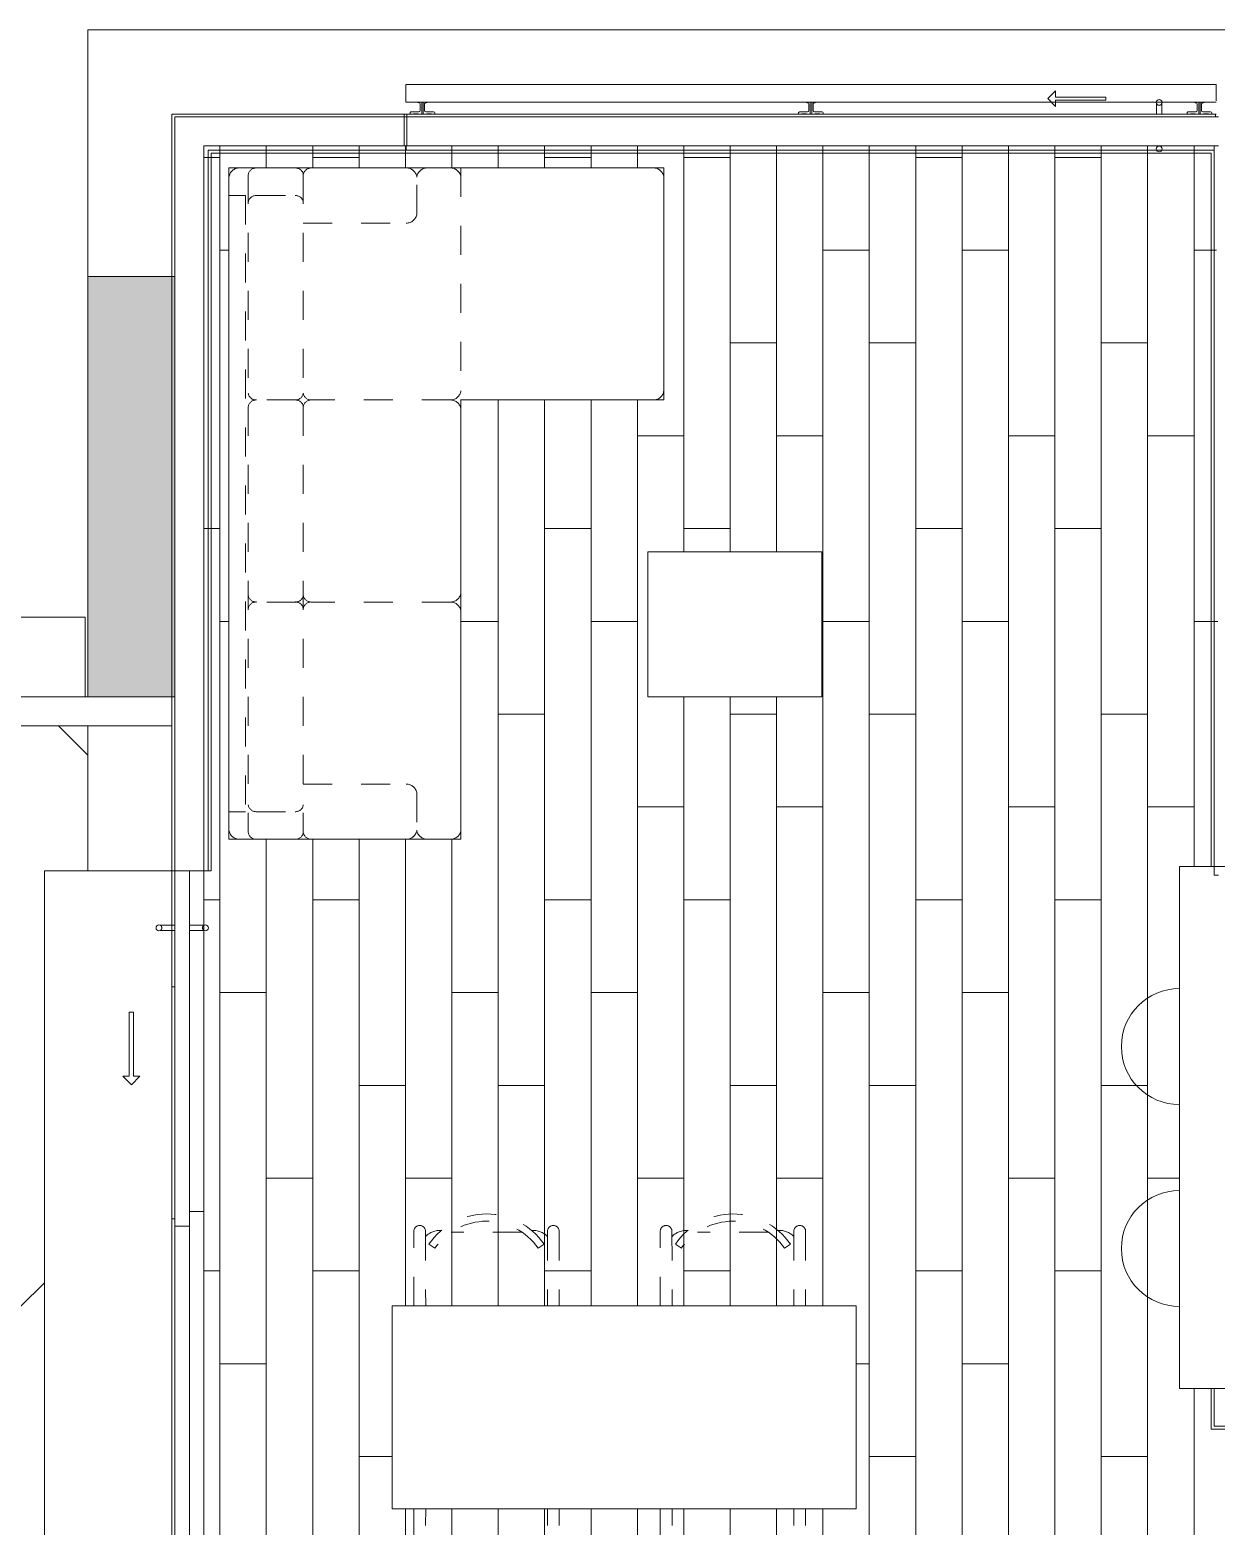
# Model space of a CAD drawing. Header units: metres. Extents: x 3856 to 4207, y -1118 to -691.
# Drawn here: x 3987.16 to 3991.25, y -973.99 to -968.83 of the extents above; entities that cross this region are included whole.
import ezdxf

# ---------------------------------------------------------------- set-up
doc = ezdxf.new("R2010")
doc.units = ezdxf.units.M
doc.linetypes.add('Trazo', pattern=[0.006, 0.003, -0.003])
for name, color, linetype, lineweight in [('_Hidden Lines_', 7, 'Trazo', 9), ('Balusters', 7, 'Continuous', 9), ('Casework', 7, 'Continuous', 9), ('Detail Items', 7, 'Continuous', 9), ('Doors', 7, 'Continuous', 9), ('Floors', 7, 'Continuous', 9), ('Generic Models', 7, 'Continuous', 9), ('Panel', 7, 'Continuous', 9), ('Railings', 7, 'Continuous', 9), ('Structural Framing', 7, 'Continuous', 9), ('Surface Pattern', 7, 'Continuous', 9), ('Top Rails', 7, 'Continuous', 9), ('Walls', 7, 'Continuous', 9)]:
    doc.layers.add(name, color=color, linetype=linetype, lineweight=lineweight)
doc.layers.add('ROA-E00-URB-A101-MASTER_PLAN cambio estaciomientos_dwg', color=7, linetype='Continuous', lineweight=9, true_color=0x767676)

# ---------------------------------------------------------------- blocks, each defined once
blk = doc.blocks.new('Multifuncional 2D - Mesa Centro 50x60cm-4976160-IMPLANTACIÓN - KIT COMERCIAL')
at = {"layer": '_Hidden Lines_'}
for p, q in [((-0.2578, 1.0866), (-0.8578, 1.0866)), ((-0.8578, 1.0866), (-0.8578, 0.5866)), ((-0.2578, 0.5866), (-0.2578, 1.0866)), ((-0.8578, 0.5866), (-0.2578, 0.5866))]:
    blk.add_line(p, q, dxfattribs=at)
at = {"layer": 'Casework'}
for p, q in [((-0.8578, 1.0866), (-0.2578, 1.0866)), ((-0.8578, 0.5866), (-0.8578, 1.0866)), ((-0.2578, 1.0866), (-0.2578, 0.5866)), ((-0.2578, 0.5866), (-0.8578, 0.5866))]:
    blk.add_line(p, q, dxfattribs=at)
blk = doc.blocks.new('Comedor 2D - Escritorio 70 x160 cm-5364399-IMPLANTACIÓN - KIT COMERCIAL')
at = {"layer": '_Hidden Lines_'}
for p, q in [((-0.4103, 0.8951), (-0.4106, 1.152)), ((-0.37, 1.152), (-0.3697, 0.8951)), ((-0.0381, 1.1496), (-0.2816, 1.1496)), ((0.0503, 1.152), (0.05, 0.8951)), ((0.0908, 1.152), (0.0906, 0.8951)), ((0.4397, 0.8951), (0.4394, 1.152)), ((0.48, 1.152), (0.4803, 0.8951)), ((0.8119, 1.1496), (0.5684, 1.1496)), ((0.9003, 1.152), (0.9, 0.8951)), ((0.9408, 1.152), (0.9406, 0.8951)), ((-0.3583, 1.1081), (-0.3377, 1.0938)), ((0.0386, 1.1081), (0.018, 1.0938)), ((0.4917, 1.1081), (0.5123, 1.0938)), ((0.8886, 1.1081), (0.868, 1.0938)), ((-0.4849, 0.8951), (-0.4849, 0.1951)), ((1.1151, 0.8951), (-0.4849, 0.8951)), ((1.1151, 0.1951), (1.1151, 0.8951)), ((-0.4849, 0.1951), (1.1151, 0.1951)), ((-0.4103, 0.1951), (-0.4106, -0.0618)), ((-0.37, -0.0618), (-0.3697, 0.1951)), ((0.0503, -0.0618), (0.05, 0.1951)), ((0.0908, -0.0618), (0.0906, 0.1951)), ((0.4397, 0.1951), (0.4394, -0.0618)), ((0.48, -0.0618), (0.4803, 0.1951)), ((0.9003, -0.0618), (0.9, 0.1951)), ((0.9408, -0.0618), (0.9406, 0.1951)), ((-0.3583, -0.0179), (-0.3377, -0.0037)), ((0.0386, -0.0179), (0.018, -0.0037)), ((0.4917, -0.0179), (0.5123, -0.0037)), ((0.8886, -0.0179), (0.868, -0.0037)), ((-0.0381, -0.0594), (-0.2816, -0.0594)), ((0.8119, -0.0594), (0.5684, -0.0594))]:
    blk.add_line(p, q, dxfattribs=at)
for centre, radius, start, end in [((-0.1599, 0.9708), 0.2413, 34.6628, 145.3372), ((-0.1599, 0.9708), 0.2163, 34.6628, 145.3372), ((0.6901, 0.9708), 0.2413, 34.6628, 145.3372), ((0.6901, 0.9708), 0.2163, 34.6628, 145.3372), ((-0.3903, 1.152), 0.0203, 0, 179.9995), ((-0.3196, 1.0851), 0.0705, 86.3866, 135.5915), ((-0.0001, 1.0851), 0.0705, 44.4089, 93.6134), ((0.0706, 1.152), 0.0203, 0, 180), ((0.4597, 1.152), 0.0203, 0, 179.9995), ((0.5304, 1.0851), 0.0705, 86.3866, 135.5915), ((0.8499, 1.0851), 0.0705, 44.4089, 93.6134), ((0.9206, 1.152), 0.0203, 0, 180), ((-0.3196, 0.005), 0.0705, 224.4085, 273.6134), ((-0.1599, 0.1193), 0.2413, 214.6628, 325.3372), ((-0.1599, 0.1193), 0.2163, 214.6628, 325.3372), ((-0.0001, 0.005), 0.0705, 266.3866, 315.5911), ((0.5304, 0.005), 0.0705, 224.4085, 273.6134), ((0.6901, 0.1193), 0.2413, 214.6628, 325.3372), ((0.6901, 0.1193), 0.2163, 214.6628, 325.3372), ((0.8499, 0.005), 0.0705, 266.3866, 315.5911), ((-0.3903, -0.0618), 0.0203, 180.0005, 360), ((0.0706, -0.0618), 0.0203, 180, 360), ((0.4597, -0.0618), 0.0203, 180.0005, 0), ((0.9206, -0.0618), 0.0203, 180, 360)]:
    blk.add_arc(centre, radius, start, end, dxfattribs=at)
at = {"layer": 'Casework'}
for p, q in [((-0.4849, 0.8951), (1.1151, 0.8951)), ((-0.4849, 0.1951), (-0.4849, 0.8951)), ((1.1151, 0.8951), (1.1151, 0.1951)), ((1.1151, 0.1951), (-0.4849, 0.1951))]:
    blk.add_line(p, q, dxfattribs=at)
blk = doc.blocks.new('Silla cocina 2D - COUR-ARQ-SOFA_3_PUESTOS-2D-V173-IMPLANTACIÓN - KIT COMERCIAL')
at = {"layer": 'Casework'}
blk.add_arc((-0.9016, 1.7659), 0.2, 180, 0, dxfattribs=at)
blk = doc.blocks.new('Sofá en L pequeño 2D - Sofá en L pequeño 2D-V162-IMPLANTACIÓN - KIT COMERCIAL')
at = {"layer": '_Hidden Lines_'}
for p, q in [((-0.8466, -1.4691), (-0.8466, 0.7826)), ((-0.81, 0.8141), (-0.2353, 0.8141)), ((-0.7801, 0.7908), (-0.7801, -1.4774)), ((-0.5901, 0.7908), (-0.5901, -1.4774)), ((-0.2353, 0.8141), (-0.162, 0.8141)), ((-0.1986, 0.6556), (-0.1986, 0.7826)), ((-0.162, 0.8141), (-0.0835, 0.8141)), ((0.2523, 0.8141), (-0.0835, 0.8141)), ((-0.0466, 0.8141), (-0.0466, -1.4691)), ((0.6534, 0.0454), (0.6534, 0.7826)), ((-0.8466, 0.7191), (-0.7896, 0.7191)), ((-0.7896, 0.7191), (-0.7896, -1.4056)), ((-0.7515, 0.7191), (-0.6156, 0.7191)), ((-0.5901, 0.6241), (-0.2353, 0.6241)), ((-0.6156, 0.0141), (-0.7547, 0.0141)), ((-0.0809, 0.0141), (-0.5647, 0.0141)), ((0.2521, 0.0141), (-0.0809, 0.0141)), ((-0.6156, -0.6826), (-0.7547, -0.6826)), ((-0.0809, -0.6826), (-0.5647, -0.6826)), ((-0.5901, -1.3106), (-0.2353, -1.3106)), ((-0.1986, -1.3422), (-0.1986, -1.4691)), ((-0.7896, -1.4056), (-0.8466, -1.4056)), ((-0.7515, -1.4056), (-0.6156, -1.4056)), ((-0.81, -1.5006), (-0.2353, -1.5006)), ((-0.2353, -1.5006), (-0.162, -1.5006)), ((-0.162, -1.5006), (-0.0833, -1.5006))]:
    blk.add_line(p, q, dxfattribs=at)
for centre, radius, start, end in [((-0.811, 0.7782), 0.0359, 88.3598, 173.0603), ((-0.7531, 0.7868), 0.0274, 86.6223, 171.476), ((-0.6172, 0.7868), 0.0274, 8.524, 93.3777), ((-0.5631, 0.7868), 0.0274, 86.6223, 171.476), ((-0.2342, 0.7782), 0.0359, 6.9397, 91.6402), ((-0.163, 0.7782), 0.0359, 88.3598, 173.0603), ((-0.0822, 0.7782), 0.0359, 7.325, 92.0256), ((0.6178, 0.7782), 0.0359, 6.9397, 91.6402), ((-0.7531, 0.6918), 0.0274, 86.6223, 171.476), ((-0.6172, 0.6918), 0.0274, 8.524, 93.3777), ((-0.2342, 0.6599), 0.0359, 268.3598, 353.0603), ((-0.7531, 0.0414), 0.0274, 188.524, 273.3777), ((-0.7531, -0.0132), 0.0274, 86.6223, 171.476), ((-0.6172, 0.0414), 0.0274, 266.6223, 351.476), ((-0.6172, -0.0132), 0.0274, 8.524, 93.3777), ((-0.5631, 0.0414), 0.0274, 188.524, 266.6223), ((-0.5631, -0.0132), 0.0274, 93.3777, 171.476), ((-0.0822, 0.05), 0.0359, 272.0256, 352.675), ((-0.0822, -0.0217), 0.0359, 7.325, 87.9744), ((0.6178, 0.05), 0.0359, 267.9744, 352.6756), ((-0.7531, -0.6553), 0.0274, 188.524, 273.3777), ((-0.6172, -0.6553), 0.0274, 266.6223, 351.476), ((-0.5631, -0.6553), 0.0274, 188.524, 266.6223), ((-0.0822, -0.6468), 0.0359, 272.0256, 352.675), ((-0.7531, -0.7099), 0.0274, 86.6223, 171.476), ((-0.6172, -0.7099), 0.0274, 8.524, 93.3777), ((-0.5631, -0.7099), 0.0274, 93.3777, 171.476), ((-0.0822, -0.7185), 0.0359, 7.325, 87.9744), ((-0.2342, -1.3465), 0.0359, 6.9397, 91.6402), ((-0.7531, -1.3783), 0.0274, 188.524, 273.3777), ((-0.6172, -1.3783), 0.0274, 266.6223, 351.476), ((-0.811, -1.4648), 0.0359, 186.9397, 271.6402), ((-0.7531, -1.4733), 0.0274, 188.524, 273.3777), ((-0.6172, -1.4733), 0.0274, 266.6223, 351.476), ((-0.5631, -1.4733), 0.0274, 188.524, 273.3777), ((-0.2342, -1.4648), 0.0359, 268.3598, 353.0603), ((-0.163, -1.4648), 0.0359, 186.9397, 271.6402), ((-0.0822, -1.4648), 0.0359, 268.3598, 353.0603)]:
    blk.add_arc(centre, radius, start, end, dxfattribs=at)
at = {"layer": 'Casework'}
for p, q in [((0.6534, 0.8141), (-0.8466, 0.8141)), ((-0.8466, 0.8141), (-0.8466, -1.5006)), ((0.6534, 0.0141), (0.6534, 0.8141)), ((-0.0466, -1.5006), (-0.0466, 0.0141)), ((-0.0466, 0.0141), (0.6534, 0.0141)), ((-0.8466, -1.5006), (-0.0466, -1.5006))]:
    blk.add_line(p, q, dxfattribs=at)
blk = doc.blocks.new('Puerta Ventana 2 cuerpos - Puerta Ventana 240 x 210cm-V182-IMPLANTACIÓN - KIT COMERCIAL')
at = {"layer": 'Detail Items'}
for p, q in [((-0.7125, -0.1925), (-0.4919, -0.1925)), ((-0.7125, -0.2075), (-0.7125, -0.1925)), ((-0.4919, -0.1705), (-0.4919, -0.1925)), ((-0.4624, -0.2), (-0.4919, -0.1705)), ((-0.4624, -0.2), (-0.4919, -0.2295)), ((-0.4919, -0.2075), (-0.7125, -0.2075)), ((-0.4919, -0.2295), (-0.4919, -0.2075))]:
    blk.add_line(p, q, dxfattribs=at)
at = {"layer": 'Doors'}
for p, q in [((-1.2, 0.05), (1.2, 0.05)), ((-1.2, 0), (0.025, 0)), ((-1.2, -0.05), (-1.2, 0)), ((-1.0127, 0.0514), (-1.0127, 0)), ((-0.9944, 0), (-0.9944, 0.0514)), ((-0.025, 0.05), (1.2, 0.05)), ((-0.025, 0), (-0.025, 0.05)), ((1.2, 0), (-0.025, 0)), ((0.025, 0), (0.025, -0.05)), ((1.2, 0.05), (1.2, 0)), ((-1.2, -0.05), (1.2, -0.05)), ((0.025, -0.05), (-1.2, -0.05)), ((-1.0127, -0.05), (-1.0127, -0.1008)), ((-0.9944, -0.1008), (-0.9944, -0.05))]:
    blk.add_line(p, q, dxfattribs=at)
for centre, start, end in [((-1.0035, 0.0555), 0, 180), ((-1.0035, 0.0555), 0, 180), ((-1.0035, 0.0555), 180, 360), ((-1.0035, 0.0555), 180, 0), ((-1.0035, -0.1049), 0, 180), ((-1.0035, -0.1049), 0, 180), ((-1.0035, -0.1049), 180, 360), ((-1.0035, -0.1049), 180, 0)]:
    blk.add_arc(centre, 0.01, start, end, dxfattribs=at)
for points in [[(-1.0127, 0.0514), (-1.0126, 0.0513), (-1.0125, 0.051), (-1.0123, 0.0507), (-1.0122, 0.0504), (-1.0121, 0.0503), (-1.012, 0.0501), (-1.0118, 0.0498), (-1.0115, 0.0494), (-1.0111, 0.0489), (-1.0106, 0.0484), (-1.0101, 0.0479), (-1.0096, 0.0475), (-1.009, 0.0471), (-1.0083, 0.0467), (-1.0076, 0.0463), (-1.0069, 0.046), (-1.0061, 0.0458), (-1.005, 0.0455), (-1.0038, 0.0454), (-1.0027, 0.0455), (-1.0015, 0.0456), (-1.0004, 0.0459), (-0.9994, 0.0463), (-0.9988, 0.0466), (-0.9984, 0.0469), (-0.998, 0.0471), (-0.9975, 0.0475), (-0.9969, 0.0479), (-0.9965, 0.0484), (-0.996, 0.0489), (-0.9956, 0.0494), (-0.9953, 0.0498), (-0.9951, 0.0501), (-0.995, 0.0503), (-0.9949, 0.0504), (-0.9948, 0.0507), (-0.9946, 0.051), (-0.9945, 0.0513), (-0.9944, 0.0514)], [(-0.9944, 0.0514), (-0.9945, 0.0513), (-0.9946, 0.051), (-0.9948, 0.0507), (-0.9949, 0.0504), (-0.995, 0.0503), (-0.9951, 0.0501), (-0.9953, 0.0498), (-0.9956, 0.0494), (-0.996, 0.0489), (-0.9965, 0.0484), (-0.9969, 0.0479), (-0.9975, 0.0475), (-0.9981, 0.0471), (-0.9987, 0.0467), (-0.9994, 0.0463), (-1.0002, 0.046), (-1.001, 0.0458), (-1.0021, 0.0455), (-1.0032, 0.0454), (-1.0044, 0.0455), (-1.0056, 0.0456), (-1.0066, 0.0459), (-1.0076, 0.0463), (-1.0082, 0.0466), (-1.0087, 0.0469), (-1.0091, 0.0471), (-1.0096, 0.0475), (-1.0101, 0.0479), (-1.0106, 0.0484), (-1.0111, 0.0489), (-1.0115, 0.0494), (-1.0118, 0.0498), (-1.012, 0.0501), (-1.0121, 0.0503), (-1.0122, 0.0504), (-1.0123, 0.0507), (-1.0125, 0.051), (-1.0126, 0.0513), (-1.0127, 0.0514)], [(-0.9944, -0.1008), (-0.9945, -0.1007), (-0.9946, -0.1005), (-0.9948, -0.1001), (-0.9949, -0.0999), (-0.995, -0.0997), (-0.9951, -0.0995), (-0.9953, -0.0992), (-0.9956, -0.0988), (-0.996, -0.0983), (-0.9965, -0.0979), (-0.9969, -0.0974), (-0.9975, -0.097), (-0.9981, -0.0965), (-0.9987, -0.0962), (-0.9994, -0.0958), (-1.0002, -0.0955), (-1.001, -0.0952), (-1.0021, -0.095), (-1.0032, -0.0949), (-1.0044, -0.095), (-1.0056, -0.0951), (-1.0066, -0.0954), (-1.0076, -0.0958), (-1.0082, -0.0961), (-1.0087, -0.0963), (-1.0091, -0.0966), (-1.0096, -0.097), (-1.0101, -0.0974), (-1.0106, -0.0979), (-1.0111, -0.0983), (-1.0115, -0.0988), (-1.0118, -0.0992), (-1.012, -0.0995), (-1.0121, -0.0997), (-1.0122, -0.0999), (-1.0123, -0.1001), (-1.0125, -0.1005), (-1.0126, -0.1007), (-1.0127, -0.1008)], [(-1.0127, -0.1008), (-1.0126, -0.1007), (-1.0125, -0.1005), (-1.0123, -0.1001), (-1.0122, -0.0999), (-1.0121, -0.0997), (-1.012, -0.0995), (-1.0118, -0.0992), (-1.0115, -0.0988), (-1.0111, -0.0983), (-1.0106, -0.0979), (-1.0101, -0.0974), (-1.0096, -0.097), (-1.009, -0.0965), (-1.0083, -0.0962), (-1.0076, -0.0958), (-1.0069, -0.0955), (-1.0061, -0.0952), (-1.005, -0.095), (-1.0038, -0.0949), (-1.0027, -0.095), (-1.0015, -0.0951), (-1.0004, -0.0954), (-0.9994, -0.0958), (-0.9988, -0.0961), (-0.9984, -0.0963), (-0.998, -0.0966), (-0.9975, -0.097), (-0.9969, -0.0974), (-0.9965, -0.0979), (-0.996, -0.0983), (-0.9956, -0.0988), (-0.9953, -0.0992), (-0.9951, -0.0995), (-0.995, -0.0997), (-0.9949, -0.0999), (-0.9948, -0.1001), (-0.9946, -0.1005), (-0.9945, -0.1007), (-0.9944, -0.1008)]]:
    blk.add_open_spline(points, degree=3, knots=[0, 0, 0, 0, 0.055556, 0.083333, 0.097222, 0.111111, 0.125, 0.138889, 0.166667, 0.194444, 0.222222, 0.25, 0.277778, 0.305556, 0.333333, 0.361111, 0.388889, 0.416667, 0.444444, 0.5, 0.527778, 0.555556, 0.611111, 0.638889, 0.666667, 0.680556, 0.694444, 0.722222, 0.75, 0.777778, 0.805556, 0.833333, 0.861111, 0.875, 0.888889, 0.902778, 0.916667, 0.944444, 1, 1, 1, 1], dxfattribs=at)
blk = doc.blocks.new('COCINA APTO TIPO A - COCINA APTO TIPO A-V199-IMPLANTACIÓN - KIT COMERCIAL')
at = {"layer": 'Generic Models'}
for p, q in [((-0.6487, 0.6), (-0.5488, 0.6)), ((0.2462, -0.18), (0.2312, -0.18)), ((0.4834, -0.18), (0.4684, -0.18)), ((-0.8193, -0.3), (-0.8193, -0.32)), ((1.7913, -0.3), (0.9613, -0.3)), ((0.9613, -0.3), (0.9613, -2.08)), ((1.7913, -2.1), (1.7913, -0.3)), ((-0.2167, -0.9525), (-0.2167, -0.3525)), ((-0.8193, -0.9669), (-0.8193, -0.9869)), ((-0.8193, -1.29), (-0.8193, -1.31)), ((-0.8193, -1.98), (-0.8193, -2)), ((1.5213, -2.08), (0.9613, -2.08)), ((0.9613, -2.08), (0.9613, -2.1)), ((1.5213, -2.1), (0.9613, -2.1)), ((0.9613, -2.1), (0.9613, -2.85)), ((0.9613, -2.1), (1.5213, -2.1)), ((1.5213, -2.1), (1.5213, -2.08)), ((1.5213, -2.85), (1.5213, -2.1)), ((1.5413, -2.1), (1.5213, -2.1)), ((1.5213, -2.1), (1.5213, -2.87)), ((1.5413, -2.87), (1.5413, -2.1)), ((1.5413, -2.1), (1.7913, -2.1)), ((0.9763, -2.12), (0.9613, -2.12)), ((0.9613, -2.12), (0.9613, -2.485)), ((0.9763, -2.485), (0.9763, -2.12)), ((0.9613, -2.485), (0.9763, -2.485)), ((0.9763, -2.485), (0.9613, -2.485)), ((0.9613, -2.485), (0.9613, -2.85)), ((0.9763, -2.85), (0.9763, -2.485)), ((0.9613, -2.85), (1.5213, -2.85)), ((0.9613, -2.85), (0.9763, -2.85)), ((1.5213, -2.85), (0.9613, -2.85)), ((0.9613, -2.85), (0.9613, -2.87)), ((0.9613, -2.87), (1.5213, -2.87)), ((1.5213, -2.87), (1.5213, -2.85)), ((1.5213, -2.87), (1.5413, -2.87))]:
    blk.add_line(p, q, dxfattribs=at)
blk = doc.blocks.new('Puertas fijas 3 cuerpos rejilla  - PV-1 Balcón Frances 2_80x2_10-V204-IMPLANTACIÓN - KIT COMERCIAL')
at = {"layer": 'Detail Items'}
for p, q in [((-0.7401, -0.235), (-0.7401, -0.245)), ((-0.567, -0.235), (-0.7401, -0.235)), ((-0.7401, -0.245), (-0.567, -0.245)), ((-0.567, -0.213), (-0.567, -0.235)), ((-0.54, -0.24), (-0.567, -0.213)), ((-0.54, -0.24), (-0.567, -0.267)), ((-0.567, -0.267), (-0.567, -0.245))]:
    blk.add_line(p, q, dxfattribs=at)
at = {"layer": 'Doors'}
for p, q in [((1.6797, -0.077), (1.6797, -0.177)), ((-0.9333, -0.187), (-0.9333, -0.2228)), ((-0.915, -0.2228), (-0.915, -0.187))]:
    blk.add_line(p, q, dxfattribs=at)
for centre, start, end in [((-0.9241, -0.0665), 0, 180), ((-0.9241, -0.0665), 0, 180), ((-0.9241, -0.0665), 180, 360), ((-0.9241, -0.0665), 180, 0), ((-0.9241, -0.2269), 0, 180), ((-0.9241, -0.2269), 0, 180), ((-0.9241, -0.2269), 180, 360), ((-0.9241, -0.2269), 180, 195), ((-0.9241, -0.2269), 345, 0)]:
    blk.add_arc(centre, 0.01, start, end, dxfattribs=at)
for points in [[(-0.9333, -0.0706), (-0.9332, -0.0707), (-0.9331, -0.071), (-0.9329, -0.0713), (-0.9328, -0.0716), (-0.9327, -0.0717), (-0.9325, -0.0719), (-0.9323, -0.0722), (-0.9321, -0.0726), (-0.9317, -0.0731), (-0.9312, -0.0736), (-0.9307, -0.0741), (-0.9302, -0.0745), (-0.9296, -0.0749), (-0.9289, -0.0753), (-0.9282, -0.0757), (-0.9275, -0.076), (-0.9267, -0.0762), (-0.9256, -0.0765), (-0.9244, -0.0766), (-0.9232, -0.0765), (-0.9221, -0.0764), (-0.921, -0.0761), (-0.92, -0.0757), (-0.9194, -0.0754), (-0.919, -0.0751), (-0.9186, -0.0749), (-0.9181, -0.0745), (-0.9175, -0.0741), (-0.917, -0.0736), (-0.9166, -0.0731), (-0.9162, -0.0726), (-0.9159, -0.0722), (-0.9157, -0.0719), (-0.9156, -0.0717), (-0.9155, -0.0716), (-0.9153, -0.0713), (-0.9152, -0.071), (-0.9151, -0.0707), (-0.915, -0.0706)], [(-0.915, -0.0706), (-0.9151, -0.0707), (-0.9152, -0.071), (-0.9153, -0.0713), (-0.9155, -0.0716), (-0.9156, -0.0717), (-0.9157, -0.0719), (-0.9159, -0.0722), (-0.9162, -0.0726), (-0.9166, -0.0731), (-0.917, -0.0736), (-0.9175, -0.0741), (-0.9181, -0.0745), (-0.9187, -0.0749), (-0.9193, -0.0753), (-0.92, -0.0757), (-0.9208, -0.076), (-0.9216, -0.0762), (-0.9227, -0.0765), (-0.9238, -0.0766), (-0.925, -0.0765), (-0.9261, -0.0764), (-0.9272, -0.0761), (-0.9282, -0.0757), (-0.9288, -0.0754), (-0.9293, -0.0751), (-0.9297, -0.0749), (-0.9302, -0.0745), (-0.9307, -0.0741), (-0.9312, -0.0736), (-0.9317, -0.0731), (-0.9321, -0.0726), (-0.9323, -0.0722), (-0.9325, -0.0719), (-0.9327, -0.0717), (-0.9328, -0.0716), (-0.9329, -0.0713), (-0.9331, -0.071), (-0.9332, -0.0707), (-0.9333, -0.0706)], [(-0.915, -0.2228), (-0.9151, -0.2227), (-0.9152, -0.2225), (-0.9153, -0.2221), (-0.9155, -0.2219), (-0.9156, -0.2217), (-0.9157, -0.2215), (-0.9159, -0.2212), (-0.9162, -0.2208), (-0.9166, -0.2203), (-0.917, -0.2199), (-0.9175, -0.2194), (-0.9181, -0.219), (-0.9187, -0.2185), (-0.9193, -0.2182), (-0.92, -0.2178), (-0.9208, -0.2175), (-0.9216, -0.2172), (-0.9227, -0.217), (-0.9238, -0.2169), (-0.925, -0.217), (-0.9261, -0.2171), (-0.9272, -0.2174), (-0.9282, -0.2178), (-0.9288, -0.2181), (-0.9293, -0.2183), (-0.9297, -0.2186), (-0.9302, -0.219), (-0.9307, -0.2194), (-0.9312, -0.2199), (-0.9317, -0.2203), (-0.9321, -0.2208), (-0.9323, -0.2212), (-0.9325, -0.2215), (-0.9327, -0.2217), (-0.9328, -0.2219), (-0.9329, -0.2221), (-0.9331, -0.2225), (-0.9332, -0.2227), (-0.9333, -0.2228)], [(-0.9333, -0.2228), (-0.9332, -0.2227), (-0.9331, -0.2225), (-0.9329, -0.2221), (-0.9328, -0.2219), (-0.9327, -0.2217), (-0.9325, -0.2215), (-0.9323, -0.2212), (-0.9321, -0.2208), (-0.9317, -0.2203), (-0.9312, -0.2199), (-0.9307, -0.2194), (-0.9302, -0.219), (-0.9296, -0.2185), (-0.9289, -0.2182), (-0.9282, -0.2178), (-0.9275, -0.2175), (-0.9267, -0.2172), (-0.9256, -0.217), (-0.9244, -0.2169), (-0.9232, -0.217), (-0.9221, -0.2171), (-0.921, -0.2174), (-0.92, -0.2178), (-0.9194, -0.2181), (-0.919, -0.2183), (-0.9186, -0.2186), (-0.9181, -0.219), (-0.9175, -0.2194), (-0.917, -0.2199), (-0.9166, -0.2203), (-0.9162, -0.2208), (-0.9159, -0.2212), (-0.9157, -0.2215), (-0.9156, -0.2217), (-0.9155, -0.2219), (-0.9153, -0.2221), (-0.9152, -0.2225), (-0.9151, -0.2227), (-0.915, -0.2228)]]:
    blk.add_open_spline(points, degree=3, knots=[0, 0, 0, 0, 0.055556, 0.083333, 0.097222, 0.111111, 0.125, 0.138889, 0.166667, 0.194444, 0.222222, 0.25, 0.277778, 0.305556, 0.333333, 0.361111, 0.388889, 0.416667, 0.444444, 0.5, 0.527778, 0.555556, 0.611111, 0.638889, 0.666667, 0.680556, 0.694444, 0.722222, 0.75, 0.777778, 0.805556, 0.833333, 0.861111, 0.875, 0.888889, 0.902778, 0.916667, 0.944444, 1, 1, 1, 1], dxfattribs=at)
at = {"layer": 'Panel'}
blk.add_line((-0.1537, -0.187), (-1.0804, -0.187), dxfattribs=at)
blk = doc.blocks.new('Railing - 13048 _ 37304-12155290-IMPLANTACIÓN - KIT COMERCIAL')
at = {"layer": 'Balusters'}
for p, q in [((-0.0414, 0.0025), (0, 0.0025)), ((0, 0.0025), (-0.0414, 0.0025)), ((-0.039, 0.0115), (-0.039, 0.013)), ((-0.039, 0.013), (-0.039, 0.0115)), ((-0.012, 0.0075), (-0.035, 0.0075)), ((-0.035, 0.0075), (-0.012, 0.0075)), ((-0.008, 0.0385), (-0.008, 0.0115)), ((-0.008, 0.0115), (-0.008, 0.0385)), ((-0.0005, 0.0425), (-0.004, 0.0425)), ((-0.004, 0.0425), (-0.0005, 0.0425)), ((-0.001, 0.015), (-0.001, 0.031)), ((-0.001, 0.031), (0, 0.031)), ((0, 0.031), (-0.001, 0.031)), ((-0.001, 0.031), (-0.001, 0.015)), ((0, 0.015), (-0.001, 0.015)), ((-0.001, 0.015), (0, 0.015)), ((0, 0.031), (0, 0.042)), ((0, 0.042), (0, 0.031)), ((0, 0.0025), (0, 0.015)), ((0, 0.015), (0, 0.0025)), ((0, -0.0025), (-0.0414, -0.0025)), ((-0.0414, -0.0025), (0, -0.0025)), ((-0.039, -0.013), (-0.039, -0.0115)), ((-0.039, -0.0115), (-0.039, -0.013)), ((-0.035, -0.0075), (-0.012, -0.0075)), ((-0.012, -0.0075), (-0.035, -0.0075)), ((-0.008, -0.0115), (-0.008, -0.0385)), ((-0.008, -0.0385), (-0.008, -0.0115)), ((-0.004, -0.0425), (-0.0005, -0.0425)), ((-0.0005, -0.0425), (-0.004, -0.0425)), ((-0.001, -0.031), (-0.001, -0.015)), ((-0.001, -0.015), (0, -0.015)), ((0, -0.015), (-0.001, -0.015)), ((-0.001, -0.015), (-0.001, -0.031)), ((0, -0.031), (-0.001, -0.031)), ((-0.001, -0.031), (0, -0.031)), ((0, -0.015), (0, -0.0025)), ((0, -0.0025), (0, -0.015)), ((0, -0.042), (0, -0.031)), ((0, -0.031), (0, -0.042))]:
    blk.add_line(p, q, dxfattribs=at)
for centre, radius, start, end in [((-0.043, 0.013), 0.00399, 360, 60), ((-0.043, 0.013), 0.00399, 0, 60), ((-0.035, 0.0115), 0.00405, 180, 270), ((-0.035, 0.0115), 0.00405, 180, 270), ((-0.012, 0.0115), 0.00403, 270, 0), ((-0.012, 0.0115), 0.00403, 270, 360), ((-0.004, 0.0385), 0.00404, 90, 180), ((-0.004, 0.0385), 0.00404, 90, 180), ((-0.0005, 0.042), 0.000549, 0, 90), ((-0.0005, 0.042), 0.000549, 0, 90), ((-0.043, -0.013), 0.00399, 300, 360), ((-0.043, -0.013), 0.00399, 300, 360), ((-0.035, -0.0115), 0.00405, 90, 180), ((-0.035, -0.0115), 0.00405, 90, 180), ((-0.012, -0.0115), 0.00403, 360, 90), ((-0.012, -0.0115), 0.00403, 360, 90), ((-0.004, -0.0385), 0.00404, 180, 270), ((-0.004, -0.0385), 0.00404, 180, 270), ((-0.0005, -0.042), 0.000549, 270, 360), ((-0.0005, -0.042), 0.000549, 270, 360)]:
    blk.add_arc(centre, radius, start, end, dxfattribs=at)
blk = doc.blocks.new('Railing - 13048 _ 37304-V168-IMPLANTACIÓN - KIT COMERCIAL')
at = {"layer": 'Balusters'}
for p, q in [((-0.0414, 0.0025), (0, 0.0025)), ((0, 0.0025), (-0.0414, 0.0025)), ((-0.039, 0.0115), (-0.039, 0.013)), ((-0.039, 0.013), (-0.039, 0.0115)), ((-0.012, 0.0075), (-0.035, 0.0075)), ((-0.035, 0.0075), (-0.012, 0.0075)), ((-0.008, 0.0385), (-0.008, 0.0115)), ((-0.008, 0.0115), (-0.008, 0.0385)), ((-0.0005, 0.0425), (-0.004, 0.0425)), ((-0.004, 0.0425), (-0.0005, 0.0425)), ((-0.001, 0.015), (-0.001, 0.031)), ((-0.001, 0.031), (0, 0.031)), ((0, 0.031), (-0.001, 0.031)), ((-0.001, 0.031), (-0.001, 0.015)), ((0, 0.015), (-0.001, 0.015)), ((-0.001, 0.015), (0, 0.015)), ((0, -0.0025), (-0.0414, -0.0025)), ((-0.0414, -0.0025), (0, -0.0025)), ((-0.039, -0.013), (-0.039, -0.0115)), ((-0.039, -0.0115), (-0.039, -0.013)), ((-0.035, -0.0075), (-0.012, -0.0075)), ((-0.012, -0.0075), (-0.035, -0.0075)), ((-0.008, -0.0115), (-0.008, -0.0385)), ((-0.008, -0.0385), (-0.008, -0.0115)), ((-0.004, -0.0425), (-0.0005, -0.0425)), ((-0.0005, -0.0425), (-0.004, -0.0425)), ((-0.001, -0.031), (-0.001, -0.015)), ((-0.001, -0.015), (0, -0.015)), ((0, -0.015), (-0.001, -0.015)), ((-0.001, -0.015), (-0.001, -0.031)), ((0, -0.031), (-0.001, -0.031)), ((-0.001, -0.031), (0, -0.031)), ((0, -0.042), (0, -0.031)), ((0, -0.031), (0, -0.042))]:
    blk.add_line(p, q, dxfattribs=at)
for centre, radius, start, end in [((-0.043, 0.013), 0.00399, 360, 60), ((-0.043, 0.013), 0.00399, 0, 60), ((-0.035, 0.0115), 0.00405, 180, 270), ((-0.035, 0.0115), 0.00405, 180, 270), ((-0.012, 0.0115), 0.00403, 270, 0), ((-0.012, 0.0115), 0.00403, 270, 360), ((-0.004, 0.0385), 0.00404, 90, 180), ((-0.004, 0.0385), 0.00404, 90, 180), ((-0.0005, 0.042), 0.000549, 30, 90), ((-0.0005, 0.042), 0.000549, 30, 90), ((-0.043, -0.013), 0.00399, 300, 360), ((-0.043, -0.013), 0.00399, 300, 360), ((-0.035, -0.0115), 0.00405, 90, 180), ((-0.035, -0.0115), 0.00405, 90, 180), ((-0.012, -0.0115), 0.00403, 360, 90), ((-0.012, -0.0115), 0.00403, 360, 90), ((-0.004, -0.0385), 0.00404, 180, 270), ((-0.004, -0.0385), 0.00404, 180, 270), ((-0.0005, -0.042), 0.000549, 270, 360), ((-0.0005, -0.042), 0.000549, 270, 360)]:
    blk.add_arc(centre, radius, start, end, dxfattribs=at)
blk = doc.blocks.new('Railing - Railing-12155505-IMPLANTACIÓN - KIT COMERCIAL')
at = {"extrusion": (0, 0, -1), "zscale": -1, "rotation": 89.99999999999422}
for name, p in [('Railing - 13048 _ 37304-V168-IMPLANTACIÓN - KIT COMERCIAL', (-3979.1573, -1024.7296)), ('Railing - 13048 _ 37304-12155290-IMPLANTACIÓN - KIT COMERCIAL', (-3980.4973, -1024.7296)), ('Railing - 13048 _ 37304-12155290-IMPLANTACIÓN - KIT COMERCIAL', (-3981.8374, -1024.7296))]:
    blk.add_blockref(name, p, dxfattribs=at)
blk = doc.blocks.new('Top Rail Type - Top Rail_Internal_-V208-IMPLANTACIÓN - KIT COMERCIAL')
at = {"layer": 'Top Rails'}
for p, q in [((3979.0998, -1024.771), (3979.1573, -1024.771)), ((3979.0998, -1024.831), (3979.0998, -1024.7746)), ((3979.1573, -1024.771), (3981.8374, -1024.771)), ((3981.8374, -1024.771), (3981.8949, -1024.771)), ((3981.8949, -1024.771), (3981.8949, -1024.831)), ((3979.1573, -1024.831), (3979.0998, -1024.831)), ((3981.8374, -1024.831), (3979.1573, -1024.831)), ((3981.8949, -1024.831), (3981.8374, -1024.831))]:
    blk.add_line(p, q, dxfattribs=at)
blk = doc.blocks.new('Top Rail Type - Top Rail_Internal_-V209-IMPLANTACIÓN - KIT COMERCIAL')
at = {"layer": 'Top Rails'}
for p, q in [((3979.1573, -1024.771), (3979.0998, -1024.771)), ((3979.0998, -1024.831), (3979.0998, -1024.7746)), ((3981.8374, -1024.771), (3979.1573, -1024.771)), ((3981.8949, -1024.771), (3981.8374, -1024.771)), ((3981.8949, -1024.831), (3981.8949, -1024.771)), ((3979.1573, -1024.831), (3979.0998, -1024.831)), ((3981.8374, -1024.831), (3979.1573, -1024.831)), ((3981.8949, -1024.831), (3981.8374, -1024.831))]:
    blk.add_line(p, q, dxfattribs=at)
blk = doc.blocks.new('EDIFICIO TIPO A_rvt-4-IMPLANTACIÓN - KIT COMERCIAL')
at = {"layer": 'Surface Pattern', "true_color": 0x808080}
h = blk.add_hatch(dxfattribs=at)
h.set_pattern_fill('FP_83', color=8, style=0, pattern_type=2)
h.set_pattern_definition([(90, (1951.012, -2999.667), (-0.16, 1e-17), []), (180, (1951.012, -2999.667), (-0.32, -0.32), [0.16, -1.12]), (180, (1950.852, -2999.027), (-0.32, -0.32), [0.16, -1.12])])
h.paths.add_polyline_path([(3990.6568, -980.7273), (3990.6568, -978.5398), (3990.6318, -978.5398), (3990.6318, -978.5248), (3990.6568, -978.5248), (3990.6568, -978.4273), (3991.2568, -978.4273), (3991.2568, -977.6373), (3990.5068, -977.6373), (3990.5068, -977.5973), (3991.2568, -977.5973), (3991.2568, -977.5273), (3987.7568, -977.5273), (3987.7568, -980.7273)])
h.paths.add_polyline_path([(3995.4568, -980.7273), (3996.3068, -980.7273), (3996.3068, -977.5273), (3992.4568, -977.5273), (3992.4568, -977.5473), (3993.3068, -977.5473), (3993.3068, -977.5873), (3992.4568, -977.5873), (3992.4568, -978.4273), (3992.9568, -978.4273), (3992.9568, -980.7273), (3994.6318, -980.7273)])
h.paths.add_polyline_path([(3996.0626, -980.5597), (3995.7862, -980.5597), (3995.7862, -980.1597), (3996.1862, -980.1597), (3996.1862, -980.5597)])
h.paths.add_polyline_path([(3994.6173, -980.0597), (3994.2862, -980.0597), (3994.2862, -978.4597), (3996.1862, -978.4597), (3996.1862, -980.0597), (3995.3344, -980.0597)])
h.paths.add_polyline_path([(3991.9504, -978.4273), (3992.3568, -978.4273), (3992.3568, -974.6273), (3992.4568, -974.6273), (3992.4568, -974.9273), (3993.7318, -974.9273), (3993.7318, -973.6873), (3992.7818, -973.6873), (3992.7818, -973.6473), (3993.7318, -973.6423), (3993.7318, -973.6273), (3991.2568, -973.6273), (3991.2568, -973.5123), (3991.1218, -973.5123), (3991.1218, -971.7123), (3991.2568, -971.7123), (3991.2484, -969.2273), (3987.7568, -969.2273), (3987.7568, -977.4273), (3991.2568, -977.4273), (3991.2568, -976.2273), (3991.3568, -976.2273), (3991.3668, -978.4273)])
h.paths.add_polyline_path([(3995.7862, -978.3597), (3995.7862, -977.9597), (3996.1862, -977.9597), (3996.1862, -978.3597), (3995.9507, -978.3597)])
h.paths.add_polyline_path([(3994.1576, -977.4273), (3994.1576, -975.0273), (3993.0568, -975.0273), (3993.0568, -975.1253), (3994.1568, -975.1253), (3994.1568, -975.1403), (3993.0568, -975.1403), (3993.0568, -977.4273), (3993.2838, -977.4273)])
h.paths.add_polyline_path([(3993.0718, -975.4047), (3993.0718, -975.396), (3993.2838, -975.4047)])
h.paths.add_polyline_path([(3990.0068, -973.9273), (3988.4068, -973.9273), (3988.4068, -973.2273), (3990.0068, -973.2273), (3990.0068, -973.4057)])
h.paths.add_polyline_path([(3987.8434, -971.6181), (3987.8434, -969.3034), (3989.3434, -969.3034), (3989.3434, -970.1034), (3988.6434, -970.1034), (3988.6434, -971.6181), (3988.4068, -971.6181)])
h.paths.add_polyline_path([(3989.2881, -971.1273), (3989.2881, -970.6273), (3989.8881, -970.6273), (3989.8881, -971.1273), (3989.3434, -971.1273)])
at = {"layer": 'Surface Pattern', "true_color": 0xdcf1d6}
h = blk.add_hatch(dxfattribs=at)
h.set_pattern_fill('FP_101', color=254, style=0, pattern_type=2)
h.set_pattern_definition([(45, (0, 0), (-1.76776695, 0), [0.9375, -3.75]), (45, (1.25, 1.25), (-1.76776695, 0), [0.9375, -3.75]), (45, (2.5, -0.375), (-1.76776695, 0), [0.3125, -2.5]), (90, (2.5, 0.625), (-0.625, 0.625), [0.625, -2.5]), (315, (2.5, 1.25), (0, 3.5355339), [0.625, -3.75]), (0, (1.25, 1.25), (2.5, 2.5), [0.375, -1.25]), (0, (-1.875, 2.5), (2.5, 2.5), [0.375, -2.5])])
h.paths.add_polyline_path([(3986.6003, -982.5773), (3996.3068, -982.5773), (3996.3068, -981.2773), (3995.5559, -981.2773), (3995.5559, -981.1273), (3987.3568, -981.1273), (3987.3568, -974.1273), (3987.2068, -974.1273), (3987.2068, -971.7273), (3987.3568, -971.7273), (3987.3568, -971.2273), (3985.3068, -971.2273), (3985.3068, -982.5773), (3985.439, -982.5773)])
h.paths.add_polyline_path([(4004.2584, -982.5773), (4007.4068, -982.5773), (4007.4068, -979.6854), (4006.9947, -979.4231), (4007.4068, -979.2252), (4007.4068, -971.9854), (4006.9947, -971.7231), (4007.4068, -971.5252), (4007.4068, -971.1273), (4005.3568, -971.1273), (4005.3568, -971.7273), (4005.5068, -971.7273), (4005.5068, -974.1273), (4005.3568, -974.1273), (4005.3568, -981.1273), (3997.1559, -981.1273), (3997.1559, -981.2773), (3996.4068, -981.2773), (3996.4068, -982.5773), (4003.6584, -982.5773)])
at = {"layer": 'Floors'}
for p, q in [((3988.4483, -969.2273), (3987.7568, -969.2273)), ((3987.7568, -969.2273), (3987.7568, -971.7273)), ((3987.3568, -971.2273), (3985.3068, -971.2273)), ((3987.3568, -971.7273), (3987.3568, -971.2273)), ((3987.6468, -971.7273), (3987.2068, -971.7273)), ((3987.2068, -971.7273), (3987.2068, -974.1273)), ((3987.6468, -974.1273), (3987.6468, -971.7273))]:
    blk.add_line(p, q, dxfattribs=at)
at = {"layer": 'Walls', "lineweight": 18}
for p, q in [((3987.6568, -969.1173), (3987.6468, -969.1173)), ((3987.6468, -969.1173), (3987.6468, -971.7273)), ((3988.4568, -969.1173), (3987.6568, -969.1173)), ((3987.6568, -971.7273), (3987.6568, -969.1273)), ((3987.6568, -969.1273), (3988.4568, -969.1273)), ((3991.2468, -969.1173), (3988.4568, -969.1173)), ((3988.4568, -969.1273), (3991.2468, -969.1273)), ((3991.2568, -969.1273), (3988.4568, -969.1273)), ((3988.4568, -969.1273), (3988.4568, -969.2273)), ((3991.2468, -969.1273), (3991.2468, -969.1173)), ((3987.7718, -969.2273), (3987.7568, -969.2273)), ((3987.7568, -969.2273), (3987.7568, -971.7273)), ((3991.2418, -969.2273), (3987.7718, -969.2273)), ((3987.7718, -969.2423), (3991.2418, -969.2423)), ((3987.7718, -971.7273), (3987.7718, -969.2423)), ((3988.4568, -969.2273), (3991.2568, -969.2273)), ((3991.2568, -969.2273), (3991.2418, -969.2273)), ((3991.2418, -969.2423), (3991.2418, -971.7423)), ((3987.6468, -971.7273), (3987.6568, -971.7273)), ((3987.6568, -971.7273), (3987.6468, -971.7273)), ((3987.6468, -971.7273), (3987.6468, -974.1273)), ((3987.6568, -974.1273), (3987.6568, -971.7273)), ((3987.7568, -971.7273), (3987.7718, -971.7273)), ((3991.2418, -971.7423), (3991.2568, -971.7423)), ((3991.2418, -973.5123), (3991.2418, -973.6273)), ((3991.2568, -973.5123), (3991.2418, -973.5123)), ((3991.2418, -973.6273), (3991.2418, -973.6423)), ((3991.2418, -973.6423), (3991.9568, -973.6423))]:
    blk.add_line(p, q, dxfattribs=at)
at = {"layer": 'Walls'}
for p, q in [((3988.4483, -969.1173), (3988.4483, -969.1273)), ((3988.4483, -969.1173), (3988.4568, -969.1173)), ((3988.4568, -969.1173), (3990.2817, -969.1173)), ((3990.2817, -969.1173), (3988.4568, -969.1173)), ((3991.2084, -969.1173), (3991.2484, -969.1173)), ((3991.2484, -969.1173), (3991.2084, -969.1173)), ((3987.7718, -971.7273), (3987.7718, -969.2423)), ((3987.7718, -969.2423), (3987.7718, -971.7273)), ((3987.7718, -969.2423), (3987.7818, -969.2423)), ((3987.7818, -969.2423), (3987.7718, -969.2423)), ((3987.7818, -969.2423), (3991.2318, -969.2423)), ((3991.2318, -969.2423), (3987.7818, -969.2423)), ((3987.7818, -969.2523), (3991.2318, -969.2523)), ((3991.2318, -969.2523), (3987.7818, -969.2523)), ((3987.7818, -971.7273), (3987.7818, -969.2523)), ((3987.7818, -969.2523), (3987.7818, -971.7273)), ((3988.4551, -969.2273), (3988.4551, -969.2423)), ((3991.2418, -969.2423), (3988.4551, -969.2423)), ((3991.2318, -969.2423), (3991.2418, -969.2423)), ((3991.2418, -969.2423), (3991.2318, -969.2423)), ((3991.2318, -969.2523), (3991.2318, -971.7123)), ((3991.2318, -971.7123), (3991.2318, -969.2523)), ((3991.2418, -969.2423), (3991.2418, -969.2273)), ((3991.2418, -969.2423), (3991.2418, -971.7123)), ((3991.2418, -971.7123), (3991.2418, -969.2423)), ((3987.7068, -971.7273), (3987.7568, -971.7273)), ((3987.7568, -971.7273), (3987.7568, -972.9023)), ((3987.7818, -971.7273), (3987.7718, -971.7273)), ((3987.7718, -971.7273), (3987.7818, -971.7273)), ((3987.6568, -974.1273), (3987.6568, -972.9523)), ((3991.2318, -973.5123), (3991.2318, -973.6423)), ((3991.2318, -973.6423), (3991.2318, -973.5123)), ((3991.2418, -973.5123), (3991.2418, -973.6423)), ((3991.2418, -973.6423), (3991.2418, -973.5123)), ((3991.2318, -973.6523), (3991.2318, -973.6423)), ((3991.2318, -973.6423), (3991.2318, -973.6523)), ((3991.2318, -973.6523), (3991.9718, -973.6523)), ((3991.9718, -973.6523), (3991.2318, -973.6523)), ((3991.2418, -973.6423), (3991.9718, -973.6423)), ((3991.9718, -973.6423), (3991.2418, -973.6423))]:
    blk.add_line(p, q, dxfattribs=at)
at = {"layer": 'Casework', "lineweight": 9}
for name, p in [('Sofá en L pequeño 2D - Sofá en L pequeño 2D-V162-IMPLANTACIÓN - KIT COMERCIAL', (3988.69, -970.1175)), ('Comedor 2D - Escritorio 70 x160 cm-5364399-IMPLANTACIÓN - KIT COMERCIAL', (3988.8916, -974.1224))]:
    blk.add_blockref(name, p, dxfattribs=at)
for name, p, rotation in [('Multifuncional 2D - Mesa Centro 50x60cm-4976160-IMPLANTACIÓN - KIT COMERCIAL', (3989.0303, -970.0408), 180), ('Silla cocina 2D - COUR-ARQ-SOFA_3_PUESTOS-2D-V173-IMPLANTACIÓN - KIT COMERCIAL', (3989.3558, -973.2347), 269.9999999999989), ('Silla cocina 2D - COUR-ARQ-SOFA_3_PUESTOS-2D-V173-IMPLANTACIÓN - KIT COMERCIAL', (3989.3558, -973.931), 269.9999999999989)]:
    blk.add_blockref(name, p, dxfattribs=dict(at, rotation=rotation))
at = {"layer": 'Doors', "lineweight": 9}
for name, p, rotation in [('Puertas fijas 3 cuerpos rejilla  - PV-1 Balcón Frances 2_80x2_10-V204-IMPLANTACIÓN - KIT COMERCIAL', (3990.128, -969.3043), 180), ('Puerta Ventana 2 cuerpos - Puerta Ventana 240 x 210cm-V182-IMPLANTACIÓN - KIT COMERCIAL', (3987.7068, -972.9273), 269.999999999999)]:
    blk.add_blockref(name, p, dxfattribs=dict(at, rotation=rotation))
at = {"layer": 'Generic Models', "lineweight": 9, "rotation": 180}
blk.add_blockref('COCINA APTO TIPO A - COCINA APTO TIPO A-V199-IMPLANTACIÓN - KIT COMERCIAL', (3992.9131, -973.8123), dxfattribs=at)
at = {"layer": 'Railings', "lineweight": 9, "rotation": 180}
blk.add_blockref('Railing - Railing-12155505-IMPLANTACIÓN - KIT COMERCIAL', (7970.3482, -1993.8469), dxfattribs=at)
at = {"layer": 'Top Rails', "lineweight": 9, "rotation": 180}
for name in ['Top Rail Type - Top Rail_Internal_-V208-IMPLANTACIÓN - KIT COMERCIAL', 'Top Rail Type - Top Rail_Internal_-V209-IMPLANTACIÓN - KIT COMERCIAL']:
    blk.add_blockref(name, (7970.3482, -1993.8469), dxfattribs=at)
blk = doc.blocks.new('ROA-E00-URB-A101-MASTER_PLAN cambio estaciomientos_dwg_ROA-E01-ARQ-R23_rvt-4-Master Plan - Etapa 1-7986589-IMPLANTACIÓN - KIT COMERCIAL')
at = {"layer": 'Floors'}
blk.add_line((971.7273, 3987.6468), (971.2273, 3987.6468), dxfattribs=at)
at = {"layer": 'Walls'}
for p, q in [((969.1173, 3988.4568), (969.1173, 3990.2817)), ((971.7273, 3987.6568), (971.1273, 3987.6568)), ((971.1273, 3987.6468), (971.7273, 3987.6468)), ((972.1273, 3987.6468), (972.1273, 3987.6568)), ((972.9273, 3987.6568), (972.9273, 3987.6468))]:
    blk.add_line(p, q, dxfattribs=at)
at = {"layer": 'Walls', "flags": 128}
blk.add_lwpolyline([(969.1173, 3991.2084), (969.1173, 3991.2484)], close=True, dxfattribs=at)
for points in [[(969.1173, 3990.2817), (969.1173, 3988.4568), (969.1273, 3988.4568)], [(969.1273, 3988.4568), (969.1173, 3988.4568), (969.1173, 3987.6568)], [(969.6773, 3987.6568), (969.1273, 3987.6568), (969.1273, 3988.4483)], [(969.1173, 3987.6568), (969.1173, 3987.6468), (969.6773, 3987.6468)]]:
    blk.add_lwpolyline(points, dxfattribs=at)
blk = doc.blocks.new('ROA-E00-URB-A101-MASTER_PLAN cambio estaciomientos_dwg_ROA-E01-EST-R23_rvt-4-Master Plan - Etapa 1-7986864-IMPLANTACIÓN - KIT COMERCIAL')
at = {"layer": 'Floors', "flags": 128}
blk.add_lwpolyline([(968.8273, 3993.6098), (968.8273, 3987.3568), (969.6773, 3987.3568)], dxfattribs=at)
at = {"layer": 'Structural Framing', "flags": 128}
blk.add_lwpolyline([(971.1273, 3987.3468), (970.8523, 3987.3468), (970.8523, 3985.0318), (971.1273, 3985.0318)], dxfattribs=at)
at = {"layer": 'Walls'}
for p, q in [((971.1273, 3987.6568), (971.7273, 3987.6568)), ((971.1273, 3985.4068), (971.1273, 3987.3568))]:
    blk.add_line(p, q, dxfattribs=at)
at = {"layer": 'Walls', "flags": 128}
for points in [[(969.1273, 3988.4483), (969.1273, 3987.6568), (969.2273, 3987.6568), (969.6773, 3987.6568)], [(971.1273, 3987.6468), (971.2273, 3987.6468), (971.2273, 3987.3568)]]:
    blk.add_lwpolyline(points, dxfattribs=at)
blk = doc.blocks.new('ROA-E00-URB-A101-MASTER_PLAN cambio estaciomientos_dwg-7942325-IMPLANTACIÓN - KIT COMERCIAL')
for name in ['ROA-E00-URB-A101-MASTER_PLAN cambio estaciomientos_dwg_ROA-E01-EST-R23_rvt-4-Master Plan - Etapa 1-7986864-IMPLANTACIÓN - KIT COMERCIAL', 'ROA-E00-URB-A101-MASTER_PLAN cambio estaciomientos_dwg_ROA-E01-ARQ-R23_rvt-4-Master Plan - Etapa 1-7986589-IMPLANTACIÓN - KIT COMERCIAL']:
    blk.add_blockref(name, (0, 0))

msp = doc.modelspace()

# ---------------------------------------------------------------- hatches: boundary and pattern name
at = {"layer": 'Surface Pattern', "true_color": 0xffff00}
msp.add_hatch(color=2, dxfattribs=at).paths.add_polyline_path([(3987.6568, -971.1273), (3987.6568, -969.6773), (3987.3568, -969.6773), (3987.3568, -971.1273)])

# ---------------------------------------------------------------- linework, layer by layer
at = {"layer": 'Floors'}
for p, q in [((3987.6568, -969.6773), (3987.3568, -969.6773)), ((3987.3568, -969.6773), (3987.3568, -971.1273)), ((3987.6568, -971.1273), (3987.6568, -969.6773)), ((3987.3568, -971.1273), (3987.6568, -971.1273))]:
    msp.add_line(p, q, dxfattribs=at)

# ---------------------------------------------------------------- block references
at = {"lineweight": 5}
msp.add_blockref('EDIFICIO TIPO A_rvt-4-IMPLANTACIÓN - KIT COMERCIAL', (0, 0), dxfattribs=at)
at = {"layer": 'ROA-E00-URB-A101-MASTER_PLAN cambio estaciomientos_dwg', "color": 7, "rotation": 269.9999999999999}
msp.add_blockref('ROA-E00-URB-A101-MASTER_PLAN cambio estaciomientos_dwg-7942325-IMPLANTACIÓN - KIT COMERCIAL', (0, 0), dxfattribs=at)

doc.saveas('drawing.dxf')
